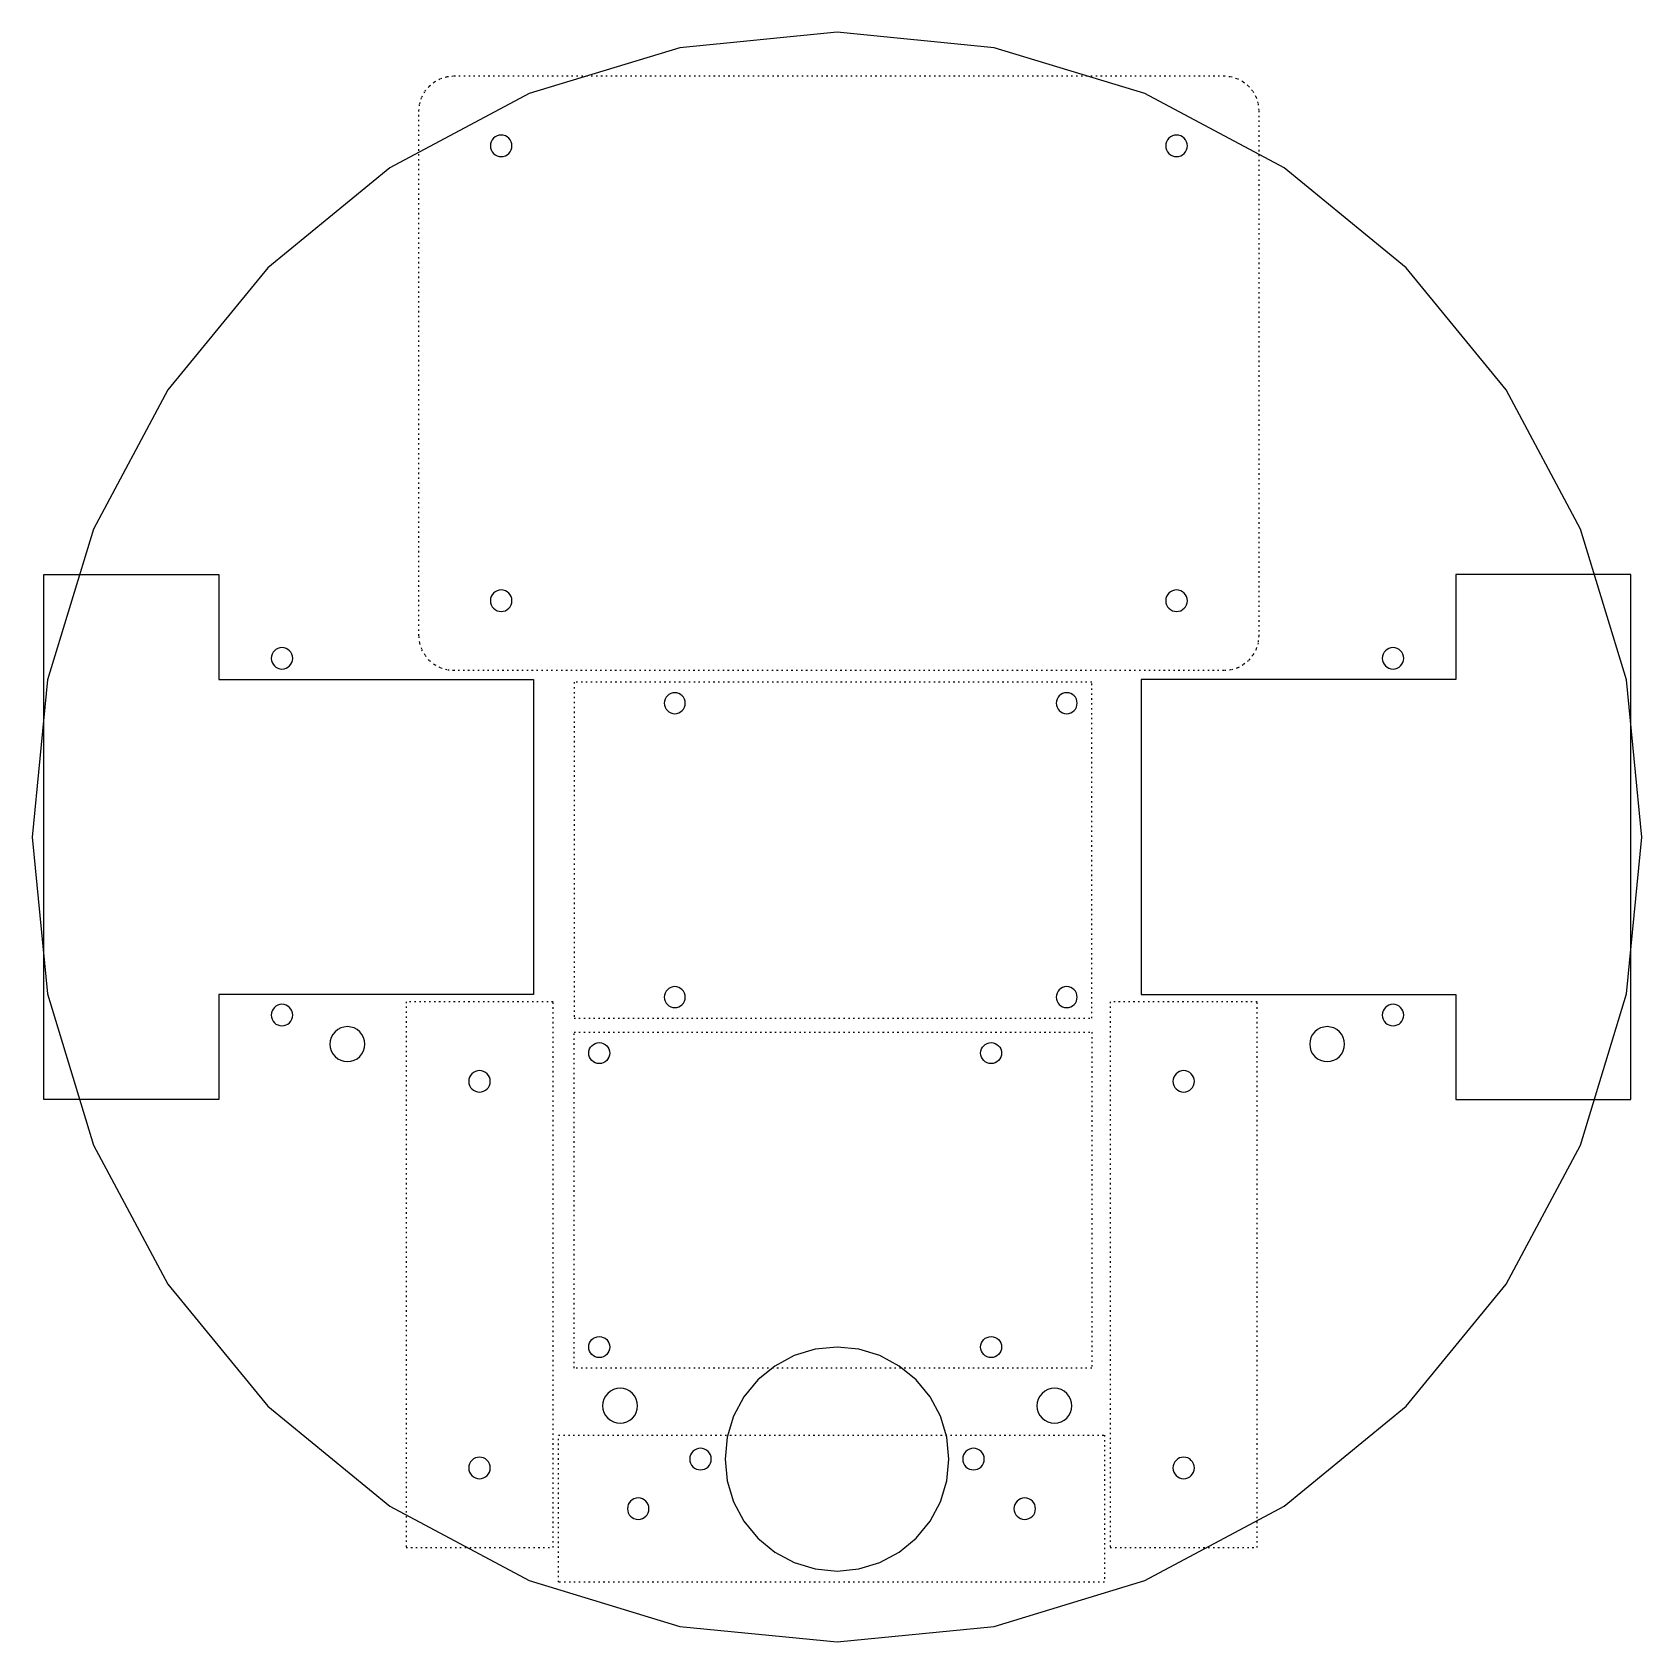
# Model space of a CAD drawing. Extents: x -112 to 118, y -393 to -163.
import ezdxf

# ---------------------------------------------------------------- set-up
doc = ezdxf.new("R2010")
doc.units = 0
for name, pattern in [('NEW_LINE1', [0.7, 0.2, -0.5]), ('NEW_LINE2', [0.7, 0.2, -0.5]), ('NEW_LINE3', [0.7, 0.2, -0.5]), ('NEW_LINE4', [0.7, 0.2, -0.5]), ('NEW_LINE5', [0.7, 0.2, -0.5]), ('NEW_LINE6', [0.7, 0.2, -0.5])]:
    doc.linetypes.add(name, pattern=pattern)
doc.layers.add('LAYER_1', color=7, linetype='CONTINUOUS')

msp = doc.modelspace()

# ---------------------------------------------------------------- linework, layer by layer
at = {"layer": 'LAYER_1', "color": 250}
for points in [[(3.36, -162.62), (-19.08, -164.83), (-40.65, -171.37), (-60.53, -182), (-77.96, -196.3), (-92.26, -213.73), (-102.89, -233.61), (-109.43, -255.18), (-111.64, -277.62), (-109.43, -300.05), (-102.89, -321.63), (-92.26, -341.51), (-77.96, -358.94), (-60.53, -373.24), (-40.65, -383.86), (-19.08, -390.41), (3.36, -392.62), (25.8, -390.41), (47.37, -383.86), (67.25, -373.24), (84.68, -358.94), (98.98, -341.51), (109.61, -321.63), (116.15, -300.05), (118.36, -277.62), (116.15, -255.18), (109.61, -233.61), (98.98, -213.73), (84.68, -196.3), (67.25, -182), (47.37, -171.37), (25.8, -164.83)], [(-44.62, -177.32), (-44.92, -177.35), (-45.21, -177.43), (-45.47, -177.58), (-45.71, -177.77), (-45.9, -178), (-46.04, -178.27), (-46.13, -178.55), (-46.16, -178.85), (-46.13, -179.15), (-46.04, -179.44), (-45.9, -179.71), (-45.71, -179.94), (-45.47, -180.13), (-45.21, -180.28), (-44.92, -180.36), (-44.62, -180.39), (-44.32, -180.36), (-44.03, -180.28), (-43.76, -180.13), (-43.53, -179.94), (-43.34, -179.71), (-43.2, -179.44), (-43.11, -179.15), (-43.08, -178.85), (-43.11, -178.55), (-43.2, -178.27), (-43.34, -178), (-43.53, -177.77), (-43.76, -177.58), (-44.03, -177.43), (-44.32, -177.35)], [(51.88, -177.32), (51.58, -177.35), (51.29, -177.43), (51.03, -177.58), (50.79, -177.77), (50.6, -178), (50.46, -178.27), (50.37, -178.55), (50.34, -178.85), (50.37, -179.15), (50.46, -179.44), (50.6, -179.71), (50.79, -179.94), (51.03, -180.13), (51.29, -180.28), (51.58, -180.36), (51.88, -180.39), (52.18, -180.36), (52.47, -180.28), (52.74, -180.13), (52.97, -179.94), (53.16, -179.71), (53.3, -179.44), (53.39, -179.15), (53.42, -178.85), (53.39, -178.55), (53.3, -178.27), (53.16, -178), (52.97, -177.77), (52.74, -177.58), (52.47, -177.43), (52.18, -177.35)], [(-84.97, -255.12), (-40.03, -255.12), (-40.03, -300.12), (-84.97, -300.12), (-84.97, -315.12), (-109.97, -315.12), (-109.97, -240.12), (-84.97, -240.12), (-84.97, -255.12)], [(91.77, -255.12), (46.83, -255.12), (46.83, -300.12), (91.77, -300.12), (91.77, -315.12), (116.77, -315.12), (116.77, -240.12), (91.77, -240.12), (91.77, -255.12)], [(-44.62, -242.32), (-44.92, -242.35), (-45.21, -242.43), (-45.47, -242.58), (-45.71, -242.77), (-45.9, -243), (-46.04, -243.27), (-46.13, -243.55), (-46.16, -243.85), (-46.13, -244.15), (-46.04, -244.44), (-45.9, -244.71), (-45.71, -244.94), (-45.47, -245.13), (-45.21, -245.28), (-44.92, -245.36), (-44.62, -245.39), (-44.32, -245.36), (-44.03, -245.28), (-43.76, -245.13), (-43.53, -244.94), (-43.34, -244.71), (-43.2, -244.44), (-43.11, -244.15), (-43.08, -243.85), (-43.11, -243.55), (-43.2, -243.27), (-43.34, -243), (-43.53, -242.77), (-43.76, -242.58), (-44.03, -242.43), (-44.32, -242.35)], [(51.88, -242.32), (51.58, -242.35), (51.29, -242.43), (51.03, -242.58), (50.79, -242.77), (50.6, -243), (50.46, -243.27), (50.37, -243.55), (50.34, -243.85), (50.37, -244.15), (50.46, -244.44), (50.6, -244.71), (50.79, -244.94), (51.03, -245.13), (51.29, -245.28), (51.58, -245.36), (51.88, -245.39), (52.18, -245.36), (52.47, -245.28), (52.74, -245.13), (52.97, -244.94), (53.16, -244.71), (53.3, -244.44), (53.39, -244.15), (53.42, -243.85), (53.39, -243.55), (53.3, -243.27), (53.16, -243), (52.97, -242.77), (52.74, -242.58), (52.47, -242.43), (52.18, -242.35)], [(-75.95, -250.55), (-76.25, -250.58), (-76.54, -250.66), (-76.81, -250.81), (-77.04, -251), (-77.23, -251.23), (-77.37, -251.5), (-77.46, -251.79), (-77.49, -252.09), (-77.46, -252.39), (-77.37, -252.67), (-77.23, -252.94), (-77.04, -253.17), (-76.81, -253.36), (-76.54, -253.51), (-76.25, -253.59), (-75.95, -253.62), (-75.65, -253.59), (-75.36, -253.51), (-75.1, -253.36), (-74.86, -253.17), (-74.67, -252.94), (-74.53, -252.67), (-74.44, -252.39), (-74.41, -252.09), (-74.44, -251.79), (-74.53, -251.5), (-74.67, -251.23), (-74.86, -251), (-75.1, -250.81), (-75.36, -250.66), (-75.65, -250.58)], [(82.81, -250.55), (82.51, -250.58), (82.22, -250.66), (81.96, -250.81), (81.72, -251), (81.53, -251.23), (81.39, -251.5), (81.3, -251.79), (81.27, -252.09), (81.3, -252.39), (81.39, -252.67), (81.53, -252.94), (81.72, -253.17), (81.96, -253.36), (82.22, -253.51), (82.51, -253.59), (82.81, -253.62), (83.11, -253.59), (83.4, -253.51), (83.67, -253.36), (83.9, -253.17), (84.09, -252.94), (84.23, -252.67), (84.32, -252.39), (84.35, -252.09), (84.32, -251.79), (84.23, -251.5), (84.09, -251.23), (83.9, -251), (83.67, -250.81), (83.4, -250.66), (83.11, -250.58)], [(-18.32, -258.5), (-18.35, -258.2), (-18.43, -257.91), (-18.57, -257.66), (-18.75, -257.44), (-18.98, -257.25), (-19.23, -257.12), (-19.51, -257.03), (-19.82, -257), (-20.12, -257.03), (-20.4, -257.12), (-20.65, -257.25), (-20.88, -257.44), (-21.06, -257.66), (-21.2, -257.91), (-21.28, -258.2), (-21.32, -258.5), (-21.28, -258.8), (-21.2, -259.08), (-21.06, -259.34), (-20.88, -259.56), (-20.65, -259.74), (-20.4, -259.88), (-20.12, -259.97), (-19.82, -260), (-19.51, -259.97), (-19.23, -259.88), (-18.98, -259.74), (-18.75, -259.56), (-18.57, -259.34), (-18.43, -259.08), (-18.35, -258.8), (-18.32, -258.5)], [(37.68, -258.5), (37.65, -258.2), (37.57, -257.91), (37.43, -257.66), (37.25, -257.44), (37.02, -257.25), (36.77, -257.12), (36.49, -257.03), (36.18, -257), (35.88, -257.03), (35.6, -257.12), (35.35, -257.25), (35.12, -257.44), (34.94, -257.66), (34.8, -257.91), (34.72, -258.2), (34.68, -258.5), (34.72, -258.8), (34.8, -259.08), (34.94, -259.34), (35.12, -259.56), (35.35, -259.74), (35.6, -259.88), (35.88, -259.97), (36.18, -260), (36.49, -259.97), (36.77, -259.88), (37.02, -259.74), (37.25, -259.56), (37.43, -259.34), (37.57, -259.08), (37.65, -258.8), (37.68, -258.5)], [(-18.32, -300.5), (-18.35, -300.2), (-18.43, -299.91), (-18.57, -299.66), (-18.75, -299.44), (-18.98, -299.25), (-19.23, -299.12), (-19.51, -299.03), (-19.82, -299), (-20.12, -299.03), (-20.4, -299.12), (-20.65, -299.25), (-20.88, -299.44), (-21.06, -299.66), (-21.2, -299.91), (-21.28, -300.2), (-21.32, -300.5), (-21.28, -300.8), (-21.2, -301.08), (-21.06, -301.34), (-20.88, -301.56), (-20.65, -301.74), (-20.4, -301.88), (-20.12, -301.97), (-19.82, -302), (-19.51, -301.97), (-19.23, -301.88), (-18.98, -301.74), (-18.75, -301.56), (-18.57, -301.34), (-18.43, -301.08), (-18.35, -300.8), (-18.32, -300.5)], [(37.68, -300.5), (37.65, -300.2), (37.57, -299.91), (37.43, -299.66), (37.25, -299.44), (37.02, -299.25), (36.77, -299.12), (36.49, -299.03), (36.18, -299), (35.88, -299.03), (35.6, -299.12), (35.35, -299.25), (35.12, -299.44), (34.94, -299.66), (34.8, -299.91), (34.72, -300.2), (34.68, -300.5), (34.72, -300.8), (34.8, -301.08), (34.94, -301.34), (35.12, -301.56), (35.35, -301.74), (35.6, -301.88), (35.88, -301.97), (36.18, -302), (36.49, -301.97), (36.77, -301.88), (37.02, -301.74), (37.25, -301.56), (37.43, -301.34), (37.57, -301.08), (37.65, -300.8), (37.68, -300.5)], [(-75.95, -301.52), (-76.25, -301.55), (-76.54, -301.64), (-76.81, -301.78), (-77.04, -301.97), (-77.23, -302.21), (-77.37, -302.47), (-77.46, -302.76), (-77.49, -303.06), (-77.46, -303.36), (-77.37, -303.65), (-77.23, -303.92), (-77.04, -304.15), (-76.81, -304.34), (-76.54, -304.48), (-76.25, -304.57), (-75.95, -304.6), (-75.65, -304.57), (-75.36, -304.48), (-75.1, -304.34), (-74.86, -304.15), (-74.67, -303.92), (-74.53, -303.65), (-74.44, -303.36), (-74.41, -303.06), (-74.44, -302.76), (-74.53, -302.47), (-74.67, -302.21), (-74.86, -301.97), (-75.1, -301.78), (-75.36, -301.64), (-75.65, -301.55)], [(82.81, -301.52), (82.51, -301.55), (82.22, -301.64), (81.96, -301.78), (81.72, -301.97), (81.53, -302.21), (81.39, -302.47), (81.3, -302.76), (81.27, -303.06), (81.3, -303.36), (81.39, -303.65), (81.53, -303.92), (81.72, -304.15), (81.96, -304.34), (82.22, -304.48), (82.51, -304.57), (82.81, -304.6), (83.11, -304.57), (83.4, -304.48), (83.67, -304.34), (83.9, -304.15), (84.09, -303.92), (84.23, -303.65), (84.32, -303.36), (84.35, -303.06), (84.32, -302.76), (84.23, -302.47), (84.09, -302.21), (83.9, -301.97), (83.67, -301.78), (83.4, -301.64), (83.11, -301.55)], [(-66.6, -304.72), (-67.09, -304.77), (-67.56, -304.91), (-67.99, -305.14), (-68.37, -305.45), (-68.68, -305.83), (-68.91, -306.26), (-69.05, -306.73), (-69.1, -307.22), (-69.05, -307.71), (-68.91, -308.18), (-68.68, -308.61), (-68.37, -308.99), (-67.99, -309.3), (-67.56, -309.53), (-67.09, -309.67), (-66.6, -309.72), (-66.11, -309.67), (-65.64, -309.53), (-65.21, -309.3), (-64.83, -308.99), (-64.52, -308.61), (-64.29, -308.18), (-64.15, -307.71), (-64.1, -307.22), (-64.15, -306.73), (-64.29, -306.26), (-64.52, -305.83), (-64.83, -305.45), (-65.21, -305.14), (-65.64, -304.91), (-66.11, -304.77)], [(73.4, -304.72), (72.91, -304.77), (72.44, -304.91), (72.01, -305.14), (71.63, -305.45), (71.32, -305.83), (71.09, -306.26), (70.95, -306.73), (70.9, -307.22), (70.95, -307.71), (71.09, -308.18), (71.32, -308.61), (71.63, -308.99), (72.01, -309.3), (72.44, -309.53), (72.91, -309.67), (73.4, -309.72), (73.89, -309.67), (74.36, -309.53), (74.79, -309.3), (75.17, -308.99), (75.48, -308.61), (75.71, -308.18), (75.85, -307.71), (75.9, -307.22), (75.85, -306.73), (75.71, -306.26), (75.48, -305.83), (75.17, -305.45), (74.79, -305.14), (74.36, -304.91), (73.89, -304.77)], [(-32.12, -308.5), (-32.08, -308.2), (-32, -307.91), (-31.86, -307.66), (-31.68, -307.44), (-31.45, -307.25), (-31.2, -307.12), (-30.92, -307.03), (-30.62, -307), (-30.31, -307.03), (-30.03, -307.12), (-29.78, -307.25), (-29.55, -307.44), (-29.37, -307.66), (-29.23, -307.91), (-29.15, -308.2), (-29.12, -308.5), (-29.15, -308.8), (-29.23, -309.08), (-29.37, -309.34), (-29.55, -309.56), (-29.78, -309.74), (-30.03, -309.88), (-30.31, -309.97), (-30.62, -310), (-30.92, -309.97), (-31.2, -309.88), (-31.45, -309.74), (-31.68, -309.56), (-31.86, -309.34), (-32, -309.08), (-32.08, -308.8), (-32.12, -308.5)], [(23.88, -308.5), (23.91, -308.2), (24, -307.91), (24.14, -307.66), (24.32, -307.44), (24.55, -307.25), (24.8, -307.12), (25.08, -307.03), (25.38, -307), (25.69, -307.03), (25.97, -307.12), (26.22, -307.25), (26.45, -307.44), (26.63, -307.66), (26.77, -307.91), (26.85, -308.2), (26.88, -308.5), (26.85, -308.8), (26.77, -309.08), (26.63, -309.34), (26.45, -309.56), (26.22, -309.74), (25.97, -309.88), (25.69, -309.97), (25.38, -310), (25.08, -309.97), (24.8, -309.88), (24.55, -309.74), (24.32, -309.56), (24.14, -309.34), (24, -309.08), (23.91, -308.8), (23.88, -308.5)], [(-47.72, -311), (-48.02, -311.03), (-48.31, -311.11), (-48.58, -311.25), (-48.81, -311.45), (-49, -311.68), (-49.14, -311.94), (-49.23, -312.23), (-49.26, -312.53), (-49.23, -312.83), (-49.14, -313.12), (-49, -313.39), (-48.81, -313.62), (-48.58, -313.81), (-48.31, -313.95), (-48.02, -314.04), (-47.72, -314.07), (-47.42, -314.04), (-47.13, -313.95), (-46.87, -313.81), (-46.63, -313.62), (-46.44, -313.39), (-46.3, -313.12), (-46.21, -312.83), (-46.18, -312.53), (-46.21, -312.23), (-46.3, -311.94), (-46.44, -311.68), (-46.63, -311.45), (-46.87, -311.25), (-47.13, -311.11), (-47.42, -311.03)], [(52.9, -311), (52.6, -311.03), (52.31, -311.11), (52.05, -311.25), (51.82, -311.45), (51.62, -311.68), (51.48, -311.94), (51.39, -312.23), (51.36, -312.53), (51.39, -312.83), (51.48, -313.12), (51.62, -313.39), (51.82, -313.62), (52.05, -313.81), (52.31, -313.95), (52.6, -314.04), (52.9, -314.07), (53.2, -314.04), (53.49, -313.95), (53.76, -313.81), (53.99, -313.62), (54.18, -313.39), (54.32, -313.12), (54.41, -312.83), (54.44, -312.53), (54.41, -312.23), (54.32, -311.94), (54.18, -311.68), (53.99, -311.45), (53.76, -311.25), (53.49, -311.11), (53.2, -311.03)], [(-32.12, -350.5), (-32.08, -350.2), (-32, -349.91), (-31.86, -349.66), (-31.68, -349.44), (-31.45, -349.25), (-31.2, -349.12), (-30.92, -349.03), (-30.62, -349), (-30.31, -349.03), (-30.03, -349.12), (-29.78, -349.25), (-29.55, -349.44), (-29.37, -349.66), (-29.23, -349.91), (-29.15, -350.2), (-29.12, -350.5), (-29.15, -350.8), (-29.23, -351.08), (-29.37, -351.34), (-29.55, -351.56), (-29.78, -351.74), (-30.03, -351.88), (-30.31, -351.97), (-30.62, -352), (-30.92, -351.97), (-31.2, -351.88), (-31.45, -351.74), (-31.68, -351.56), (-31.86, -351.34), (-32, -351.08), (-32.08, -350.8), (-32.12, -350.5)], [(23.88, -350.5), (23.91, -350.2), (24, -349.91), (24.14, -349.66), (24.32, -349.44), (24.55, -349.25), (24.8, -349.12), (25.08, -349.03), (25.38, -349), (25.69, -349.03), (25.97, -349.12), (26.22, -349.25), (26.45, -349.44), (26.63, -349.66), (26.77, -349.91), (26.85, -350.2), (26.88, -350.5), (26.85, -350.8), (26.77, -351.08), (26.63, -351.34), (26.45, -351.56), (26.22, -351.74), (25.97, -351.88), (25.69, -351.97), (25.38, -352), (25.08, -351.97), (24.8, -351.88), (24.55, -351.74), (24.32, -351.56), (24.14, -351.34), (24, -351.08), (23.91, -350.8), (23.88, -350.5)], [(3.36, -350.51), (0.24, -350.82), (-2.76, -351.73), (-5.53, -353.21), (-7.95, -355.2), (-9.94, -357.62), (-11.42, -360.39), (-12.33, -363.39), (-12.64, -366.51), (-12.33, -369.63), (-11.42, -372.63), (-9.94, -375.4), (-7.95, -377.82), (-5.53, -379.81), (-2.76, -381.29), (0.24, -382.2), (3.36, -382.51), (6.48, -382.2), (9.48, -381.29), (12.25, -379.81), (14.67, -377.82), (16.66, -375.4), (18.14, -372.63), (19.05, -369.63), (19.36, -366.51), (19.05, -363.39), (18.14, -360.39), (16.66, -357.62), (14.67, -355.2), (12.25, -353.21), (9.48, -351.73), (6.48, -350.82)], [(-27.63, -356.39), (-28.12, -356.44), (-28.59, -356.58), (-29.02, -356.81), (-29.4, -357.13), (-29.71, -357.5), (-29.94, -357.94), (-30.08, -358.41), (-30.13, -358.89), (-30.08, -359.38), (-29.94, -359.85), (-29.71, -360.28), (-29.4, -360.66), (-29.02, -360.97), (-28.59, -361.2), (-28.12, -361.35), (-27.63, -361.39), (-27.14, -361.35), (-26.67, -361.2), (-26.24, -360.97), (-25.86, -360.66), (-25.55, -360.28), (-25.32, -359.85), (-25.18, -359.38), (-25.13, -358.89), (-25.18, -358.41), (-25.32, -357.94), (-25.55, -357.5), (-25.86, -357.13), (-26.24, -356.81), (-26.67, -356.58), (-27.14, -356.44)], [(34.43, -356.39), (33.94, -356.44), (33.47, -356.58), (33.04, -356.81), (32.66, -357.13), (32.35, -357.5), (32.12, -357.94), (31.98, -358.41), (31.93, -358.89), (31.98, -359.38), (32.12, -359.85), (32.35, -360.28), (32.66, -360.66), (33.04, -360.97), (33.47, -361.2), (33.94, -361.35), (34.43, -361.39), (34.92, -361.35), (35.39, -361.2), (35.82, -360.97), (36.2, -360.66), (36.51, -360.28), (36.74, -359.85), (36.88, -359.38), (36.93, -358.89), (36.88, -358.41), (36.74, -357.94), (36.51, -357.5), (36.2, -357.13), (35.82, -356.81), (35.39, -356.58), (34.92, -356.44)], [(-16.14, -364.97), (-16.44, -365), (-16.73, -365.09), (-16.99, -365.23), (-17.23, -365.42), (-17.42, -365.66), (-17.56, -365.92), (-17.65, -366.21), (-17.68, -366.51), (-17.65, -366.81), (-17.56, -367.1), (-17.42, -367.36), (-17.23, -367.6), (-16.99, -367.79), (-16.73, -367.93), (-16.44, -368.02), (-16.14, -368.05), (-15.84, -368.02), (-15.55, -367.93), (-15.29, -367.79), (-15.05, -367.6), (-14.86, -367.36), (-14.72, -367.1), (-14.63, -366.81), (-14.6, -366.51), (-14.63, -366.21), (-14.72, -365.92), (-14.86, -365.66), (-15.05, -365.42), (-15.29, -365.23), (-15.55, -365.09), (-15.84, -365)], [(22.86, -364.97), (22.56, -365), (22.27, -365.09), (22.01, -365.23), (21.77, -365.42), (21.58, -365.66), (21.44, -365.92), (21.35, -366.21), (21.32, -366.51), (21.35, -366.81), (21.44, -367.1), (21.58, -367.36), (21.77, -367.6), (22.01, -367.79), (22.27, -367.93), (22.56, -368.02), (22.86, -368.05), (23.16, -368.02), (23.45, -367.93), (23.71, -367.79), (23.95, -367.6), (24.14, -367.36), (24.28, -367.1), (24.37, -366.81), (24.4, -366.51), (24.37, -366.21), (24.28, -365.92), (24.14, -365.66), (23.95, -365.42), (23.71, -365.23), (23.45, -365.09), (23.16, -365)], [(-47.72, -366.24), (-48.02, -366.27), (-48.31, -366.35), (-48.58, -366.49), (-48.81, -366.69), (-49, -366.92), (-49.14, -367.18), (-49.23, -367.47), (-49.26, -367.77), (-49.23, -368.07), (-49.14, -368.36), (-49, -368.63), (-48.81, -368.86), (-48.58, -369.05), (-48.31, -369.19), (-48.02, -369.28), (-47.72, -369.31), (-47.42, -369.28), (-47.13, -369.19), (-46.87, -369.05), (-46.63, -368.86), (-46.44, -368.63), (-46.3, -368.36), (-46.21, -368.07), (-46.18, -367.77), (-46.21, -367.47), (-46.3, -367.18), (-46.44, -366.92), (-46.63, -366.69), (-46.87, -366.49), (-47.13, -366.35), (-47.42, -366.27)], [(52.9, -366.24), (52.6, -366.27), (52.31, -366.35), (52.05, -366.49), (51.82, -366.69), (51.62, -366.92), (51.48, -367.18), (51.39, -367.47), (51.36, -367.77), (51.39, -368.07), (51.48, -368.36), (51.62, -368.63), (51.82, -368.86), (52.05, -369.05), (52.31, -369.19), (52.6, -369.28), (52.9, -369.31), (53.2, -369.28), (53.49, -369.19), (53.76, -369.05), (53.99, -368.86), (54.18, -368.63), (54.32, -368.36), (54.41, -368.07), (54.44, -367.77), (54.41, -367.47), (54.32, -367.18), (54.18, -366.92), (53.99, -366.69), (53.76, -366.49), (53.49, -366.35), (53.2, -366.27)], [(-26.59, -373.6), (-26.55, -373.91), (-26.46, -374.2), (-26.32, -374.46), (-26.13, -374.68), (-25.91, -374.87), (-25.65, -375.01), (-25.36, -375.1), (-25.05, -375.13), (-24.74, -375.1), (-24.45, -375.01), (-24.19, -374.87), (-23.96, -374.68), (-23.77, -374.46), (-23.63, -374.2), (-23.54, -373.91), (-23.51, -373.6), (-23.54, -373.29), (-23.63, -373), (-23.77, -372.74), (-23.96, -372.51), (-24.19, -372.32), (-24.45, -372.18), (-24.74, -372.09), (-25.05, -372.06), (-25.36, -372.09), (-25.65, -372.18), (-25.91, -372.32), (-26.13, -372.51), (-26.32, -372.74), (-26.46, -373), (-26.55, -373.29), (-26.59, -373.6)], [(28.65, -373.6), (28.69, -373.91), (28.78, -374.2), (28.92, -374.46), (29.11, -374.68), (29.33, -374.87), (29.59, -375.01), (29.88, -375.1), (30.19, -375.13), (30.5, -375.1), (30.79, -375.01), (31.05, -374.87), (31.28, -374.68), (31.47, -374.46), (31.61, -374.2), (31.7, -373.91), (31.73, -373.6), (31.7, -373.29), (31.61, -373), (31.47, -372.74), (31.28, -372.51), (31.05, -372.32), (30.79, -372.18), (30.5, -372.09), (30.19, -372.06), (29.88, -372.09), (29.59, -372.18), (29.33, -372.32), (29.11, -372.51), (28.92, -372.74), (28.78, -373), (28.69, -373.29), (28.65, -373.6)]]:
    msp.add_lwpolyline(points, close=True, dxfattribs=at)
at = {"layer": 'LAYER_1', "color": 20, "linetype": 'NEW_LINE3'}
msp.add_lwpolyline([(-51.37, -168.85), (58.63, -168.85), (59.64, -168.96), (60.57, -169.25), (61.42, -169.71), (62.16, -170.32), (62.77, -171.06), (63.24, -171.91), (63.53, -172.85), (63.63, -173.85), (63.63, -248.85), (63.53, -249.86), (63.24, -250.8), (62.77, -251.64), (62.16, -252.39), (61.42, -253), (60.57, -253.46), (59.64, -253.75), (58.63, -253.85), (-51.37, -253.85), (-52.37, -253.75), (-53.31, -253.46), (-54.16, -253), (-54.9, -252.39), (-55.51, -251.64), (-55.97, -250.8), (-56.27, -249.86), (-56.37, -248.85), (-56.37, -173.85), (-56.27, -172.85), (-55.97, -171.91), (-55.51, -171.06), (-54.9, -170.32), (-54.16, -169.71), (-53.31, -169.25), (-52.37, -168.96), (-51.37, -168.85)], close=True, dxfattribs=at)
at = {"layer": 'LAYER_1', "color": 20, "linetype": 'NEW_LINE2'}
msp.add_lwpolyline([(39.78, -303.5), (39.78, -255.5), (-34.22, -255.5), (-34.22, -303.5), (39.78, -303.5)], close=True, dxfattribs=at)
at = {"layer": 'LAYER_1', "color": 20, "linetype": 'NEW_LINE4'}
msp.add_lwpolyline([(-58.22, -379.15), (-37.22, -379.15), (-37.22, -301.15), (-58.22, -301.15), (-58.22, -379.15)], close=True, dxfattribs=at)
at = {"layer": 'LAYER_1', "color": 20, "linetype": 'NEW_LINE5'}
msp.add_lwpolyline([(42.4, -379.15), (63.4, -379.15), (63.4, -301.15), (42.4, -301.15), (42.4, -379.15)], close=True, dxfattribs=at)
at = {"layer": 'LAYER_1', "color": 20, "linetype": 'NEW_LINE1'}
msp.add_lwpolyline([(-34.22, -353.5), (-34.22, -305.5), (39.78, -305.5), (39.78, -353.5), (-34.22, -353.5)], close=True, dxfattribs=at)
at = {"layer": 'LAYER_1', "color": 20, "linetype": 'NEW_LINE6'}
msp.add_lwpolyline([(-36.43, -384.1), (-36.43, -363.1), (41.57, -363.1), (41.57, -384.1), (-36.43, -384.1)], close=True, dxfattribs=at)

doc.saveas('drawing.dxf')
